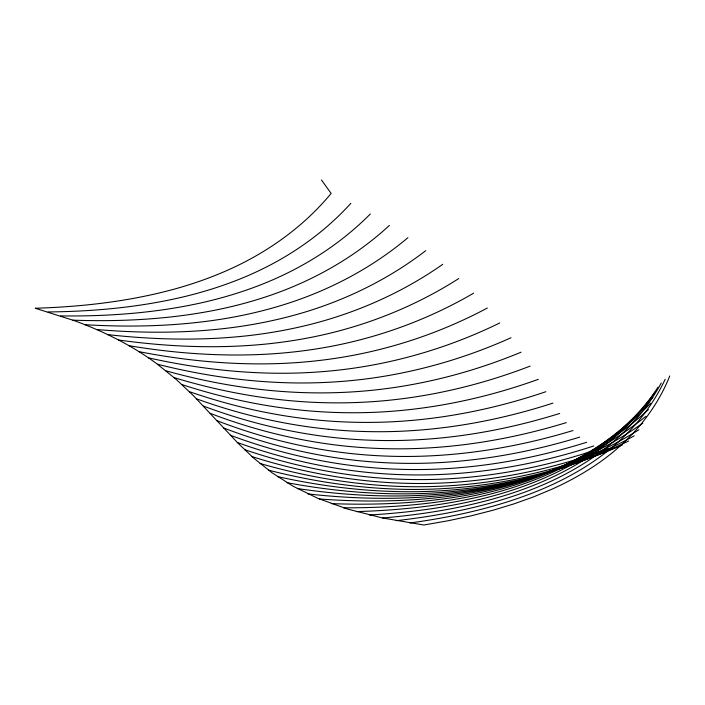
<?xml version="1.0" encoding="UTF-8"?>
<svg xmlns="http://www.w3.org/2000/svg" width="705" height="705" viewBox="0 0 705 705"><rect width="100%" height="100%" fill="white"/><g stroke="black" fill="none" stroke-linecap="round" stroke-linejoin="round"><path stroke-width="1.06" d="M669.75 375.976C655.747 411.112 630.279 440.845 599.462 462.445A299.484 172.91 0 0 1 551.574 489.367L533.253 496.999L513.742 503.952L493.042 510.226L471.169 515.831L448.107 520.757L423.855 525.005L382.277 517.928L347.23 508.966L317.796 498.32L293.095 486.23L272.2 472.896L254.223 458.567L238.246 443.436L193.276 395.531L176.268 379.457L156.73 363.701A322.167 185.997 0 0 0 73.928 320.528L35.25 308.244C81.745 306.825 128.31 301.564 173.298 289.402A299.484 172.91 0 0 0 230.13 269.081C268.737 251.562 304.031 226.199 331.138 193.443L321.489 179.995M665.167 379.272C648.856 414.223 621.598 443.242 589.433 464.19A299.484 172.91 0 0 1 539.871 490.081C498.382 507.133 454.293 516.862 409.975 522.987M661.246 383C642.431 417.633 613.279 445.86 579.651 466.084A299.484 172.91 0 0 1 528.327 490.812C485.921 506.789 441.163 515.558 396.236 520.669M657.941 387.221C636.448 421.396 605.295 448.741 570.081 468.155A299.484 172.91 0 0 1 516.915 491.544C473.601 506.349 428.191 514.042 382.683 518.016M655.165 391.989C630.843 425.529 597.593 451.905 560.687 470.394A299.484 172.91 0 0 1 505.635 492.284C461.431 505.793 415.395 512.288 369.349 515.002M652.795 397.338C625.511 430.041 590.094 455.342 551.38 472.799A299.484 172.91 0 0 1 494.443 493.007C449.411 505.088 402.811 510.279 356.298 511.61M350.852 203.313C321.78 235.435 285.049 260.039 245.234 276.827A299.484 172.91 0 0 1 187.178 295.95C141.696 307.133 94.805 311.487 48.055 311.945M650.627 403.242C620.321 434.914 582.691 459.025 542.101 475.329A299.484 172.91 0 0 1 483.304 493.685C437.541 504.225 390.464 507.988 343.573 507.82M370.319 213.976C339.228 245.349 301.026 269.143 259.951 285.12A299.484 172.91 0 0 1 200.687 302.974C154.748 313.099 107.574 316.483 60.612 315.911M389.389 225.433C356.272 255.968 316.563 278.872 274.201 293.985A299.484 172.91 0 0 1 213.747 310.447C167.411 319.471 120 321.824 72.897 320.158M648.415 409.623C615.086 440.079 575.227 462.894 532.742 477.911A299.484 172.91 0 0 1 472.174 494.24C425.802 503.141 378.373 505.388 331.253 503.617M407.931 237.673C372.769 267.265 331.544 289.226 287.887 303.388A299.484 172.91 0 0 1 226.296 318.387C179.625 326.239 132.047 327.508 84.864 324.688M645.886 416.347C609.622 445.384 567.587 466.816 523.225 480.431A299.484 172.91 0 0 1 461.044 494.593C414.214 501.793 366.582 502.453 319.391 498.99M425.785 250.654C388.605 279.206 345.873 300.171 300.92 313.302A299.484 172.91 0 0 1 238.264 326.75C191.328 333.394 143.67 333.527 96.488 329.508M642.793 423.159C603.753 450.645 559.629 470.614 513.478 482.731A299.484 172.91 0 0 1 449.896 494.637C402.793 500.109 355.126 499.149 308.05 493.949M442.784 264.305C403.639 291.729 359.435 311.636 313.214 323.683A299.484 172.91 0 0 1 249.588 335.51C202.476 340.912 154.809 339.88 107.742 334.619M458.788 278.519C417.757 304.745 372.134 323.542 324.705 334.461A299.484 172.91 0 0 1 260.207 344.604C213.025 348.746 165.446 346.543 118.581 340.013M638.933 429.768C597.338 455.615 551.301 474.068 503.502 484.617A299.484 172.91 0 0 1 438.774 494.249C391.583 498.003 344.049 495.43 297.263 488.521M473.663 293.148C430.87 318.122 383.908 335.791 335.333 345.529A299.484 172.91 0 0 1 270.112 353.981C222.939 356.871 175.545 353.487 128.98 345.697M634.192 435.822C590.349 460.004 542.603 476.941 493.35 485.921A299.484 172.91 0 0 1 427.741 493.306C380.63 495.421 333.394 491.297 287.076 482.713M487.34 308.023C442.916 331.738 394.721 348.252 345.089 356.783A299.484 172.91 0 0 1 279.277 363.551C232.227 365.216 185.098 360.669 138.938 351.636M628.604 440.995C582.832 463.537 533.606 479.012 483.119 486.45A299.484 172.91 0 0 1 416.893 491.702C370.019 492.293 323.207 486.723 277.479 476.58M499.766 322.961C453.879 345.397 404.564 360.784 353.998 368.125A299.484 172.91 0 0 1 287.746 373.236C240.89 373.72 194.113 368.063 148.42 357.823M510.984 337.748C463.802 358.96 413.5 373.236 362.114 379.413A299.484 172.91 0 0 1 295.554 382.938C248.971 382.33 202.591 375.606 157.453 364.238M622.295 444.978C574.919 465.996 524.467 480.096 472.967 486.089A299.484 172.91 0 0 1 406.362 489.376C359.832 488.591 313.522 481.709 268.473 470.156M521.057 352.192C472.764 372.231 421.608 385.468 369.543 390.535A299.484 172.91 0 0 1 302.789 392.597C256.532 390.967 210.592 383.273 166.028 370.848M615.439 447.569C566.776 467.195 515.346 480.061 463.053 484.74A299.484 172.91 0 0 1 396.263 486.283C350.121 484.3 304.357 476.28 260.013 463.493M530.125 366.106C480.889 385.071 429.028 397.347 376.391 401.392A299.484 172.91 0 0 1 309.557 402.114C263.635 399.568 218.162 391.011 174.179 377.642M608.265 448.627C558.598 467.054 506.41 478.836 453.509 482.379A299.484 172.91 0 0 1 386.666 482.44C340.938 479.444 295.703 470.464 252.037 456.628M538.329 379.325C488.336 397.338 435.893 408.75 382.806 411.887A299.484 172.91 0 0 1 315.963 411.429C270.394 408.098 225.362 398.783 181.952 384.586M600.977 448.089C550.552 465.52 497.792 476.413 444.458 479.012A299.484 172.91 0 0 1 377.642 477.849C332.293 474.051 287.543 464.287 244.494 449.605M545.873 391.707C495.271 408.891 442.379 419.572 388.949 421.934A299.484 172.91 0 0 1 322.15 420.48C276.898 416.488 232.271 406.538 189.372 391.654M593.733 445.965C542.762 462.621 489.587 472.817 435.946 474.668A299.484 172.91 0 0 1 369.2 472.57C324.177 468.155 279.832 457.792 237.285 442.467M552.932 403.11C501.872 419.651 448.644 429.733 394.959 431.469A299.484 172.91 0 0 1 328.23 429.222M586.622 442.282C535.289 458.391 481.841 468.094 428.005 469.415A299.484 172.91 0 0 1 361.339 466.657C316.554 461.801 272.509 451.015 230.332 435.241M559.691 413.447C508.323 429.504 454.848 439.162 400.995 440.431A299.484 172.91 0 0 1 334.329 437.602C289.579 432.703 245.56 421.881 203.428 406.054M579.704 437.118C528.16 452.892 474.562 462.304 420.612 463.308A299.484 172.91 0 0 1 353.998 460.153C309.363 455.033 265.494 444.009 223.564 427.961M566.318 422.621C514.765 438.378 461.158 447.772 407.208 448.759A299.484 172.91 0 0 1 340.586 445.578C295.968 440.449 252.108 429.407 210.187 413.341M572.962 430.535C521.347 446.195 467.697 455.5 413.712 456.399A299.484 172.91 0 0 1 347.107 453.112C302.533 447.904 258.726 436.792 216.876 420.647M328.222 429.222C283.26 424.701 238.969 414.249 196.51 398.818"/></g></svg>
